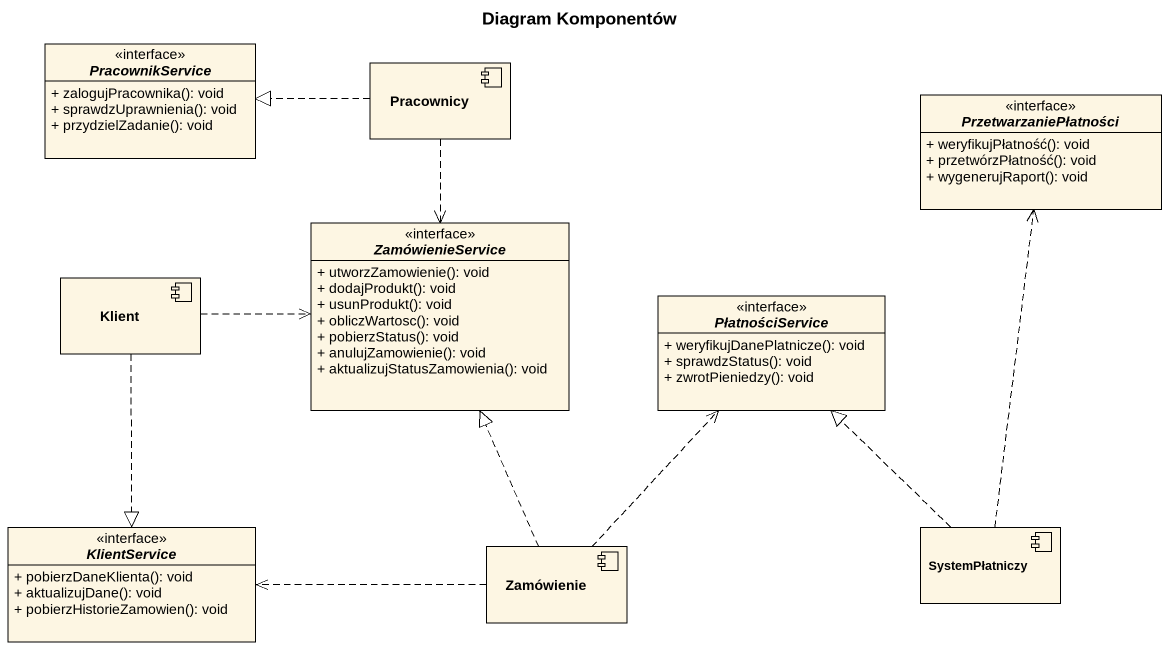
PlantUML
@startuml
title Diagram Komponentów
allowmixing
hide circle
hide empty members
skinparam classAttributeIconSize 0
interface PracownikService {
  + zalogujPracownika(): void
  + sprawdzUprawnienia(): void
  + przydzielZadanie(): void
}
component Pracownicy
interface PrzetwarzaniePłatności {
  + weryfikujPłatność(): void
  + przetwórzPłatność(): void
  + wygenerujRaport(): void
}
interface ZamówienieService {
  + utworzZamowienie(): void
  + dodajProdukt(): void
  + usunProdukt(): void
  + obliczWartosc(): void
  + pobierzStatus(): void
  + anulujZamowienie(): void
  + aktualizujStatusZamowienia(): void
}
component Klient
interface PłatnościService {
  + weryfikujDanePlatnicze(): void
  + sprawdzStatus(): void
  + zwrotPieniedzy(): void
}
interface KlientService {
  + pobierzDaneKlienta(): void
  + aktualizujDane(): void
  + pobierzHistorieZamowien(): void
}
component Zamówienie
component SystemPłatniczy
Pracownicy .left.|> PracownikService
Pracownicy ..> ZamówienieService
Klient .right.> ZamówienieService
Klient ..|> KlientService
Zamówienie .up.|> ZamówienieService
Zamówienie .up.> PłatnościService
Zamówienie .left.> KlientService
SystemPłatniczy .up.> PrzetwarzaniePłatności
SystemPłatniczy .up.|> PłatnościService
@enduml
